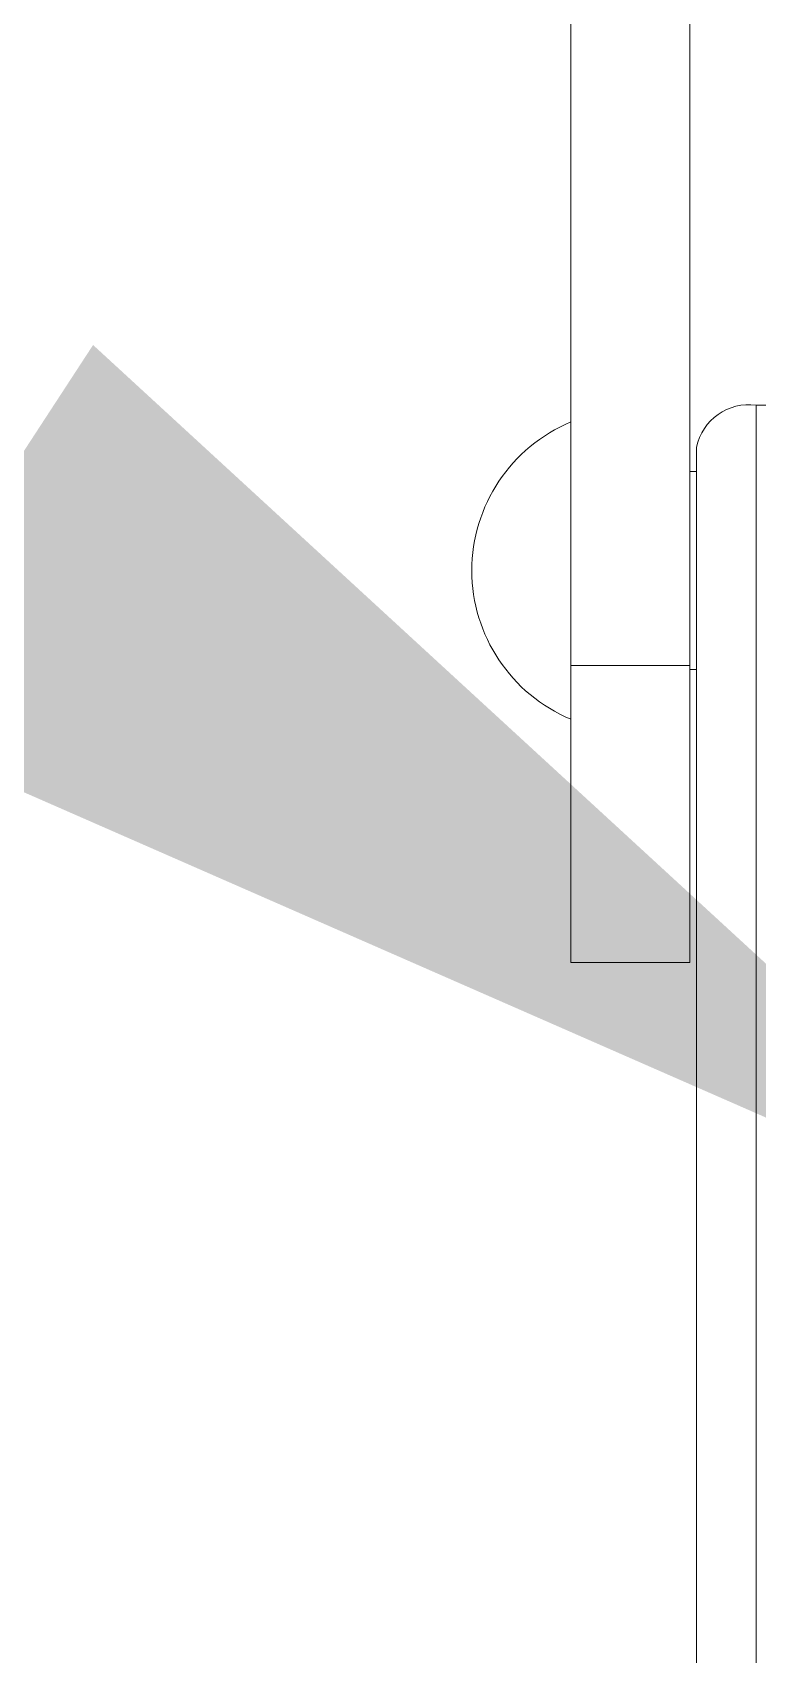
# Model space of a CAD drawing. Extents: x -976302 to -776254, y 5665 to 231437.
# Drawn here: x -803380.1 to -803195.9, y 81524.3 to 81936.3 of the extents above; entities that cross this region are included whole.
import ezdxf

# ---------------------------------------------------------------- set-up
doc = ezdxf.new("R2010")
doc.units = 0
doc.header["$LTSCALE"] = 1000
doc.header["$MEASUREMENT"] = 0
doc.layers.add('22', color=7, linetype='Continuous')

# ---------------------------------------------------------------- blocks, each defined once
blk = doc.blocks.new('*U19')
at = {"color": 7, "linetype": 'Continuous', "lineweight": 15}
for p, q in [((-15814.18, -17341.808), (-15814.18, -17378.327)), ((-15808.223, -17378.327), (-15808.223, -17341.808)), ((-15804.898, -17365.292), (-15801.423, -17365.292)), ((-15807.876, -17652.904), (-15807.876, -17367.398)), ((-15807.876, -17368.612), (-15808.223, -17368.612)), ((-15808.223, -17378.327), (-15814.18, -17378.327)), ((-15814.18, -17378.327), (-15814.18, -17393.218)), ((-15808.223, -17393.218), (-15808.223, -17378.327)), ((-15808.223, -17378.539), (-15807.876, -17378.539)), ((-15814.18, -17393.218), (-15808.223, -17393.218))]:
    blk.add_line(p, q, dxfattribs=at)
at = {"color": 253, "linetype": 'Continuous', "lineweight": 15, "true_color": 0x9e9e9e}
blk.add_line((-15804.898, -17650.798), (-15804.898, -17365.292), dxfattribs=at)
at = {"color": 7, "linetype": 'Continuous', "lineweight": 15}
for centre, radius, start, end in [((-15805.27, -17367.924), 2.659, 81.95053, 168.57825), ((-15811.078, -17373.575), 8.066, 112.61986, 247.38014)]:
    blk.add_arc(centre, radius, start, end, dxfattribs=at)

msp = doc.modelspace()

# ---------------------------------------------------------------- linework, layer by layer
at = {"layer": '22'}
msp.add_solid([(-803364.7, 81856.9), (-803112.49, 81625.05), (-803426.26, 81762.57)], dxfattribs=at)
msp.add_solid([(-803364.7, 81856.9), (-803112.49, 81625.05), (-803426.26, 81762.57)], dxfattribs=at)

# ---------------------------------------------------------------- block references
at = {"xscale": 5.068799998611212, "yscale": 5.068799998611212, "zscale": 5.068799998611212}
msp.add_blockref('*U19', (-723084.4, 169862.78), dxfattribs=at)
msp.add_blockref('*U19', (-723084.4, 169862.78), dxfattribs=at)

doc.saveas('drawing.dxf')
